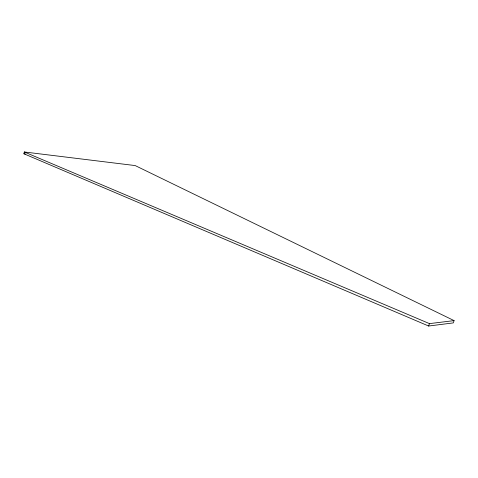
<?xml version="1.0" encoding="UTF-8"?>
<svg xmlns="http://www.w3.org/2000/svg" width="478" height="478" viewBox="0 0 478 478"><rect width="100%" height="100%" fill="white"/><g stroke="black" fill="none" stroke-linecap="round" stroke-linejoin="round"><path stroke-width="0.72" d="M23.9 153.755L24.318 151.974L135.184 165.573L454.1 320.619L453.299 322.901L428.641 326.026L23.9 153.755L25.376 153.934M428.641 326.026L429.465 323.624L454.1 320.619M24.318 151.974L429.465 323.624"/></g></svg>
